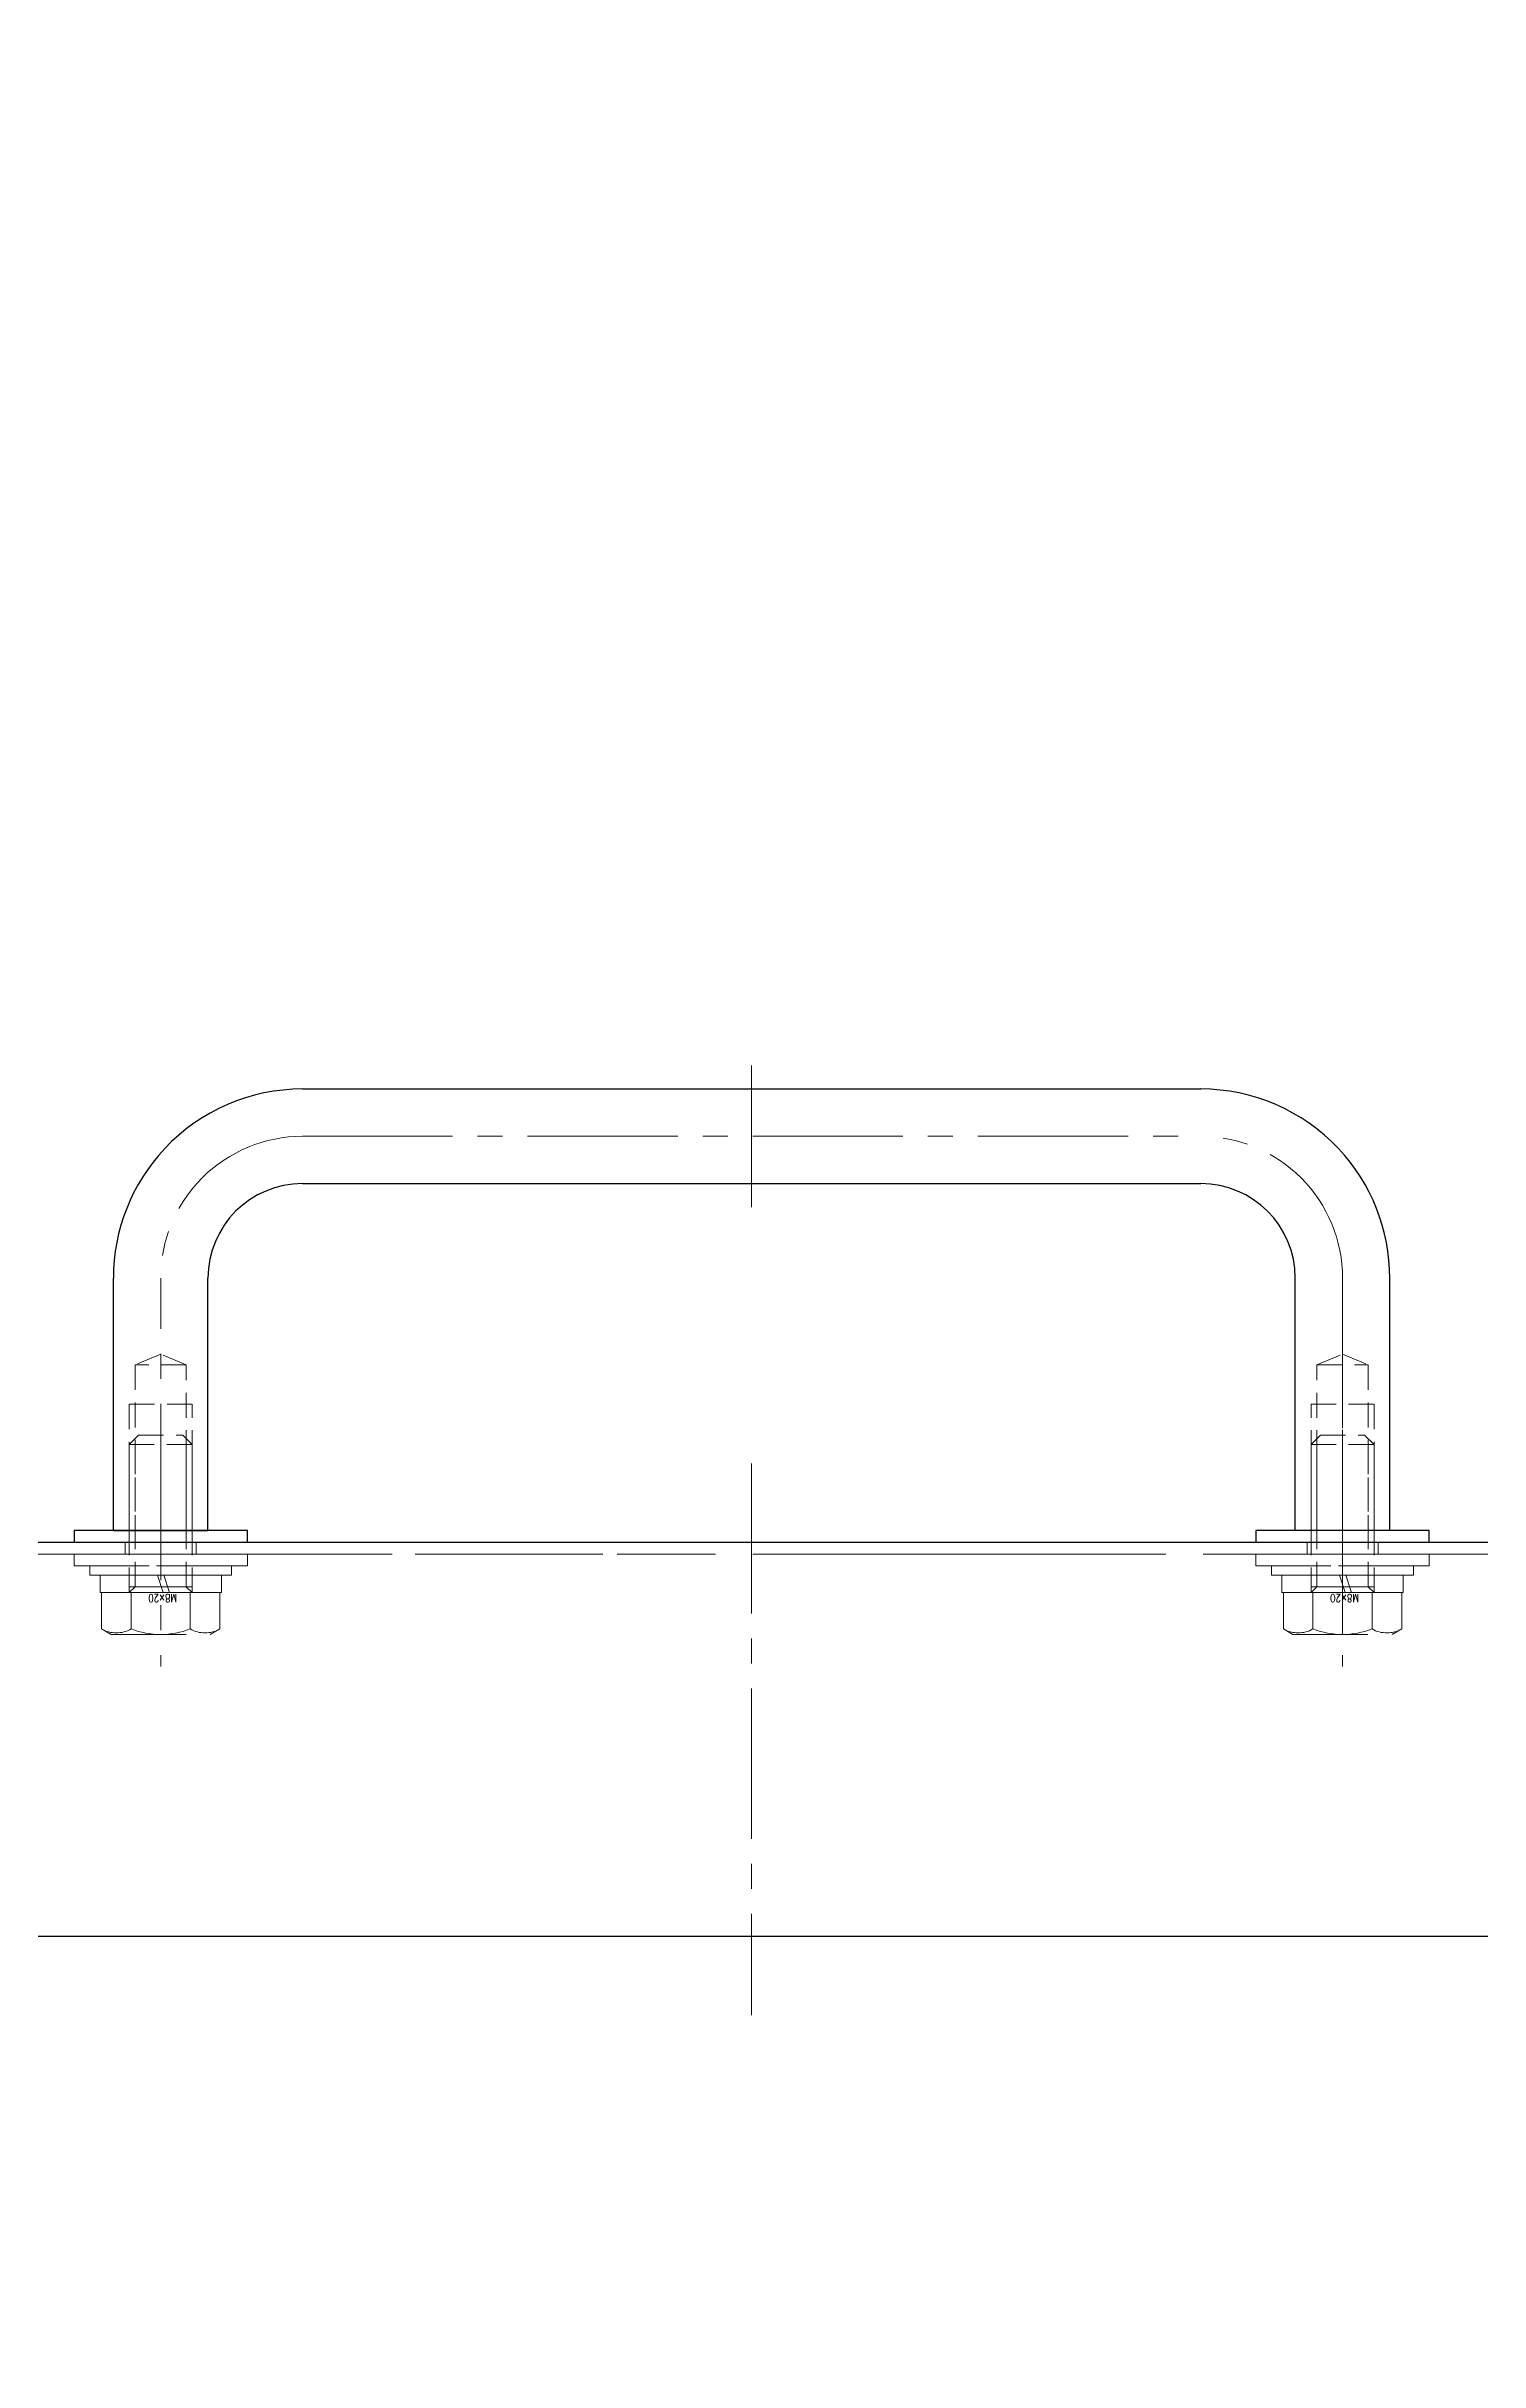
# Model space of a CAD drawing. Header units: millimetres. Extents: x 0 to 51411, y 0 to 16902.
# Drawn here: x 6369.5 to 6551.4, y 11480.1 to 11773.9 of the extents above; entities that cross this region are included whole.
import ezdxf

# ---------------------------------------------------------------- set-up
doc = ezdxf.new("R2010")
doc.units = ezdxf.units.MM
for name, pattern in [('CENTER2', [28.575, 19.05, -3.175, 3.175, -3.175]), ('HIDDEN2', [4.7625, 3.175, -1.5875]), ('PHANTOM2', [31.75, 15.875, -3.175, 3.175, -3.175, 3.175, -3.175])]:
    doc.linetypes.add(name, pattern=pattern)
for name, color, linetype, lineweight in [('01_外形線', 7, 'Continuous', 25), ('03_かくれ線', 6, 'HIDDEN2', 13), ('04_中心線', 1, 'CENTER2', 9), ('05_仮想線', 2, 'PHANTOM2', 13), ('07_寸法線', 3, 'Continuous', 9)]:
    doc.layers.add(name, color=color, linetype=linetype, lineweight=lineweight)
doc.layers.add('10_補助線', color=8, linetype='Continuous', lineweight=13, plot=False)
doc.styles.add('寸法用', font='simplex.shx', dxfattribs={"width": 0.8, "bigfont": '@extfont2.shx'})
doc.dimstyles.new('機械製図用', dxfattribs={"dimtxt": 3.5, "dimasz": 3.5, "dimexe": 2, "dimexo": 0, "dimgap": 1.2, "dimtad": 1, "dimdsep": 46, "dimtxsty": '寸法用', "dimblk": 'OPEN30', "dimcen": 0, "dimclrd": 256, "dimclre": 256, "dimclrt": 7, "dimazin": 2, "dimtm": 1e-09, "dimtfac": 0.75, "dimtmove": 0, "dimatfit": 3, "dimldrblk": 'OPEN30', "dimfxl": 1, "dimlwd": -1, "dimlwe": -1, "dimarcsym": 0})

# ---------------------------------------------------------------- blocks, each defined once
blk = doc.blocks.new('_Open30')
at = {"color": 0, "linetype": 'ByBlock', "lineweight": -2}
for p, q in [((-1, 0.268), (0, 0)), ((0, 0), (-1, -0.268)), ((0, 0), (-1, 0))]:
    blk.add_line(p, q, dxfattribs=at)
blk = doc.blocks.new('*D900')
at = {"layer": '07_寸法線', "transparency": 16777216}
for p, q in [((6064.22, 12067.64), (6836.88, 12067.64)), ((6834.88, 12047.64), (6834.88, 10522.58)), ((6839.88, 10502.58), (6836.88, 10502.58))]:
    blk.add_line(p, q, dxfattribs=at)
at = {"layer": 'Defpoints', "color": 0, "transparency": 16777216}
for p in [(6059.22, 12067.64), (6834.88, 10502.58), (6834.88, 10502.58)]:
    blk.add_point(p, dxfattribs=at)
at = {"layer": '07_寸法線', "transparency": 16777216, "xscale": 20, "yscale": 20, "zscale": 20}
for p, rotation in [((6834.88, 12067.64), 90), ((6834.88, 10502.58), 270)]:
    blk.add_blockref('_Open30', p, dxfattribs=dict(at, rotation=rotation))
at = {"layer": '07_寸法線', "color": 7, "transparency": 16777216, "insert": (6809.88, 11285.11), "char_height": 40, "attachment_point": 5, "rotation": 90, "style": '寸法用'}
blk.add_mtext('1565', dxfattribs=at)

msp = doc.modelspace()

# ---------------------------------------------------------------- linework, layer by layer
at = {"layer": '01_外形線'}
for p, q in [((6401.967, 11641.585), (6515.967, 11641.585)), ((6201.967, 11584.085), (6715.967, 11584.085)), ((6201.967, 11534.085), (6715.967, 11534.085))]:
    msp.add_line(p, q, dxfattribs=at)
at = {"layer": '01_外形線', "ltscale": 3}
for p, q in [((6401.967, 11629.585), (6515.967, 11629.585)), ((6377.967, 11585.585), (6377.967, 11617.585)), ((6389.967, 11585.585), (6389.967, 11617.585)), ((6527.967, 11585.585), (6527.967, 11617.585)), ((6539.967, 11585.585), (6539.967, 11617.585)), ((6377.967, 11585.585), (6389.967, 11585.585)), ((6539.967, 11585.585), (6527.967, 11585.585))]:
    msp.add_line(p, q, dxfattribs=at)
for points in [[(6372.967, 11584.085), (6394.967, 11584.085), (6394.967, 11585.585), (6372.967, 11585.585)], [(6522.967, 11584.085), (6544.967, 11584.085), (6544.967, 11585.585), (6522.967, 11585.585)]]:
    msp.add_lwpolyline(points, close=True, dxfattribs=at)
at = {"layer": '01_外形線'}
for centre, start, end in [((6401.967, 11617.585), 90, 136.76439), ((6515.967, 11617.585), 43.23561, 90)]:
    msp.add_arc(centre, 24, start, end, dxfattribs=at)
at = {"layer": '01_外形線', "ltscale": 3}
for centre, radius, start, end in [((6401.967, 11617.585), 24, 136.76439, 180), ((6515.967, 11617.585), 24, 0, 43.23561), ((6401.967, 11617.585), 12, 90, 180), ((6515.967, 11617.585), 12, 0, 90)]:
    msp.add_arc(centre, radius, start, end, dxfattribs=at)
at = {"layer": '03_かくれ線', "ltscale": 3}
for p, q in [((6379.467, 11584.085), (6379.467, 11582.585)), ((6388.467, 11584.085), (6388.467, 11582.585)), ((6529.467, 11584.085), (6529.467, 11582.585)), ((6538.467, 11584.085), (6538.467, 11582.585)), ((6201.967, 11582.585), (6715.967, 11582.585))]:
    msp.add_line(p, q, dxfattribs=at)
at = {"layer": '03_かくれ線'}
for points in [[(6387.217, 11606.585), (6383.967, 11607.931), (6380.717, 11606.585)], [(6530.717, 11606.585), (6533.967, 11607.931), (6537.217, 11606.585)], [(6387.217, 11585.585), (6387.217, 11606.585), (6380.717, 11606.585), (6380.717, 11585.585)], [(6530.717, 11585.585), (6530.717, 11606.585), (6537.217, 11606.585), (6537.217, 11585.585)], [(6387.967, 11585.585), (6387.967, 11601.585), (6379.967, 11601.585), (6379.967, 11585.585)], [(6529.967, 11585.585), (6529.967, 11601.585), (6537.967, 11601.585), (6537.967, 11585.585)], [(6379.967, 11596.485), (6381.167, 11597.685)], [(6379.967, 11596.485), (6387.967, 11596.485)], [(6379.967, 11577.685), (6379.967, 11596.485)], [(6380.717, 11578.435), (6380.717, 11597.235)], [(6381.167, 11597.685), (6386.767, 11597.685)], [(6387.967, 11596.485), (6386.767, 11597.685)], [(6387.217, 11578.435), (6387.217, 11597.235)], [(6387.967, 11577.685), (6387.967, 11596.485)], [(6529.967, 11596.485), (6531.167, 11597.685)], [(6529.967, 11596.485), (6537.967, 11596.485)], [(6529.967, 11577.685), (6529.967, 11596.485)], [(6530.717, 11578.435), (6530.717, 11597.235)], [(6531.167, 11597.685), (6536.767, 11597.685)], [(6537.967, 11596.485), (6536.767, 11597.685)], [(6537.217, 11578.435), (6537.217, 11597.235)], [(6537.967, 11577.685), (6537.967, 11596.485)]]:
    msp.add_lwpolyline(points, dxfattribs=at)
at = {"layer": '03_かくれ線', "ltscale": 3}
for points in [[(6372.967, 11581.085), (6394.967, 11581.085), (6394.967, 11582.585), (6372.967, 11582.585)], [(6392.967, 11581.085), (6374.967, 11581.085), (6374.967, 11579.885), (6392.967, 11579.885)], [(6522.967, 11581.085), (6544.967, 11581.085), (6544.967, 11582.585), (6522.967, 11582.585)], [(6542.967, 11581.085), (6524.967, 11581.085), (6524.967, 11579.885), (6542.967, 11579.885)]]:
    msp.add_lwpolyline(points, close=True, dxfattribs=at)
for points in [[(6376.267, 11579.885), (6383.567, 11579.885)], [(6376.267, 11579.885), (6376.267, 11577.685)], [(6376.267, 11577.685), (6384.295, 11577.685)], [(6391.472, 11577.685), (6376.461, 11577.685)], [(6376.461, 11577.685), (6376.461, 11573.081)], [(6376.461, 11577.685), (6391.472, 11577.685)], [(6387.967, 11578.435), (6379.967, 11578.435)], [(6380.717, 11578.435), (6379.967, 11577.685)], [(6380.214, 11577.685), (6380.214, 11573.081)], [(6383.567, 11579.885), (6384.295, 11577.685)], [(6384.367, 11579.885), (6391.667, 11579.885)], [(6384.367, 11579.885), (6385.095, 11577.685)], [(6385.095, 11577.685), (6391.667, 11577.685)], [(6387.217, 11578.435), (6387.967, 11577.685)], [(6387.72, 11577.685), (6387.72, 11573.081)], [(6391.472, 11577.685), (6391.472, 11573.081)], [(6391.667, 11577.685), (6391.667, 11579.885)], [(6526.267, 11579.885), (6533.567, 11579.885)], [(6526.267, 11579.885), (6526.267, 11577.685)], [(6526.267, 11577.685), (6534.295, 11577.685)], [(6541.472, 11577.685), (6526.461, 11577.685)], [(6526.461, 11577.685), (6526.461, 11573.081)], [(6526.461, 11577.685), (6541.472, 11577.685)], [(6537.967, 11578.435), (6529.967, 11578.435)], [(6530.717, 11578.435), (6529.967, 11577.685)], [(6530.214, 11577.685), (6530.214, 11573.081)], [(6533.567, 11579.885), (6534.295, 11577.685)], [(6534.367, 11579.885), (6541.667, 11579.885)], [(6534.367, 11579.885), (6535.095, 11577.685)], [(6535.095, 11577.685), (6541.667, 11577.685)], [(6537.217, 11578.435), (6537.967, 11577.685)], [(6537.72, 11577.685), (6537.72, 11573.081)], [(6541.472, 11577.685), (6541.472, 11573.081)], [(6541.667, 11577.685), (6541.667, 11579.885)], [(6376.461, 11573.081), (6377.667, 11572.385)], [(6377.667, 11572.385), (6390.267, 11572.385)], [(6391.472, 11573.081), (6390.267, 11572.385)], [(6526.461, 11573.081), (6527.667, 11572.385)], [(6527.667, 11572.385), (6540.267, 11572.385)], [(6541.472, 11573.081), (6540.267, 11572.385)]]:
    msp.add_lwpolyline(points, dxfattribs=at)
for points in [[(6376.461, 11573.081, 0.2679491), (6380.214, 11573.081)], [(6380.214, 11573.081, 0.1854692), (6387.72, 11573.081)], [(6387.72, 11573.081, 0.2679491), (6391.472, 11573.081)], [(6526.461, 11573.081, 0.2679491), (6530.214, 11573.081)], [(6530.214, 11573.081, 0.1854692), (6537.72, 11573.081)], [(6537.72, 11573.081, 0.2679491), (6541.472, 11573.081)]]:
    msp.add_lwpolyline(points, format="xyb", dxfattribs=at)
at = {"layer": '04_中心線'}
for p, q in [((6458.967, 11644.585), (6458.967, 11626.585)), ((6383.967, 11598.335), (6383.967, 11568.335)), ((6533.967, 11598.335), (6533.967, 11568.335)), ((6458.967, 11594.085), (6458.967, 11524.085))]:
    msp.add_line(p, q, dxfattribs=at)
msp.add_lwpolyline([(6383.967, 11582.585), (6383.967, 11617.585, -0.4142136), (6401.967, 11635.585), (6515.967, 11635.585, -0.4142136), (6533.967, 11617.585), (6533.967, 11582.585)], format="xyb", dxfattribs=at)
msp.add_lwpolyline([(6533.967, 11572.385), (6533.967, 11597.685)], dxfattribs=at)
at = {"layer": '05_仮想線', "ltscale": 3}
msp.add_lwpolyline([(5698.967, 11582.585), (6698.967, 11582.585), (6698.967, 10502.585), (5698.967, 10502.585)], close=True, dxfattribs=at)

# ---------------------------------------------------------------- texts
at = {"layer": '10_補助線', "ltscale": 3, "style": '寸法用', "width": 0.8}
for p in [(6386.03, 11577.485), (6536.03, 11577.485)]:
    msp.add_text('M8×20', height=1, rotation=180, dxfattribs=at).set_placement(p)

# ---------------------------------------------------------------- dimensions: what is measured, and where the dimension line sits
at = {"layer": '07_寸法線'}
dim = msp.add_linear_dim(base=(6834.876, 10502.585), p1=(6059.217, 12067.64), p2=(6834.876, 10502.585), angle=90, dimstyle='機械製図用', override={"dimtxt": 40, "dimasz": 20, "dimexo": 5, "dimgap": 5, "dimdec": 0}, dxfattribs=at)
dim.commit()
dim.dimension.update_dxf_attribs({"geometry": '*D900', "text_midpoint": (6809.876, 11285.112)})

doc.saveas('drawing.dxf')
